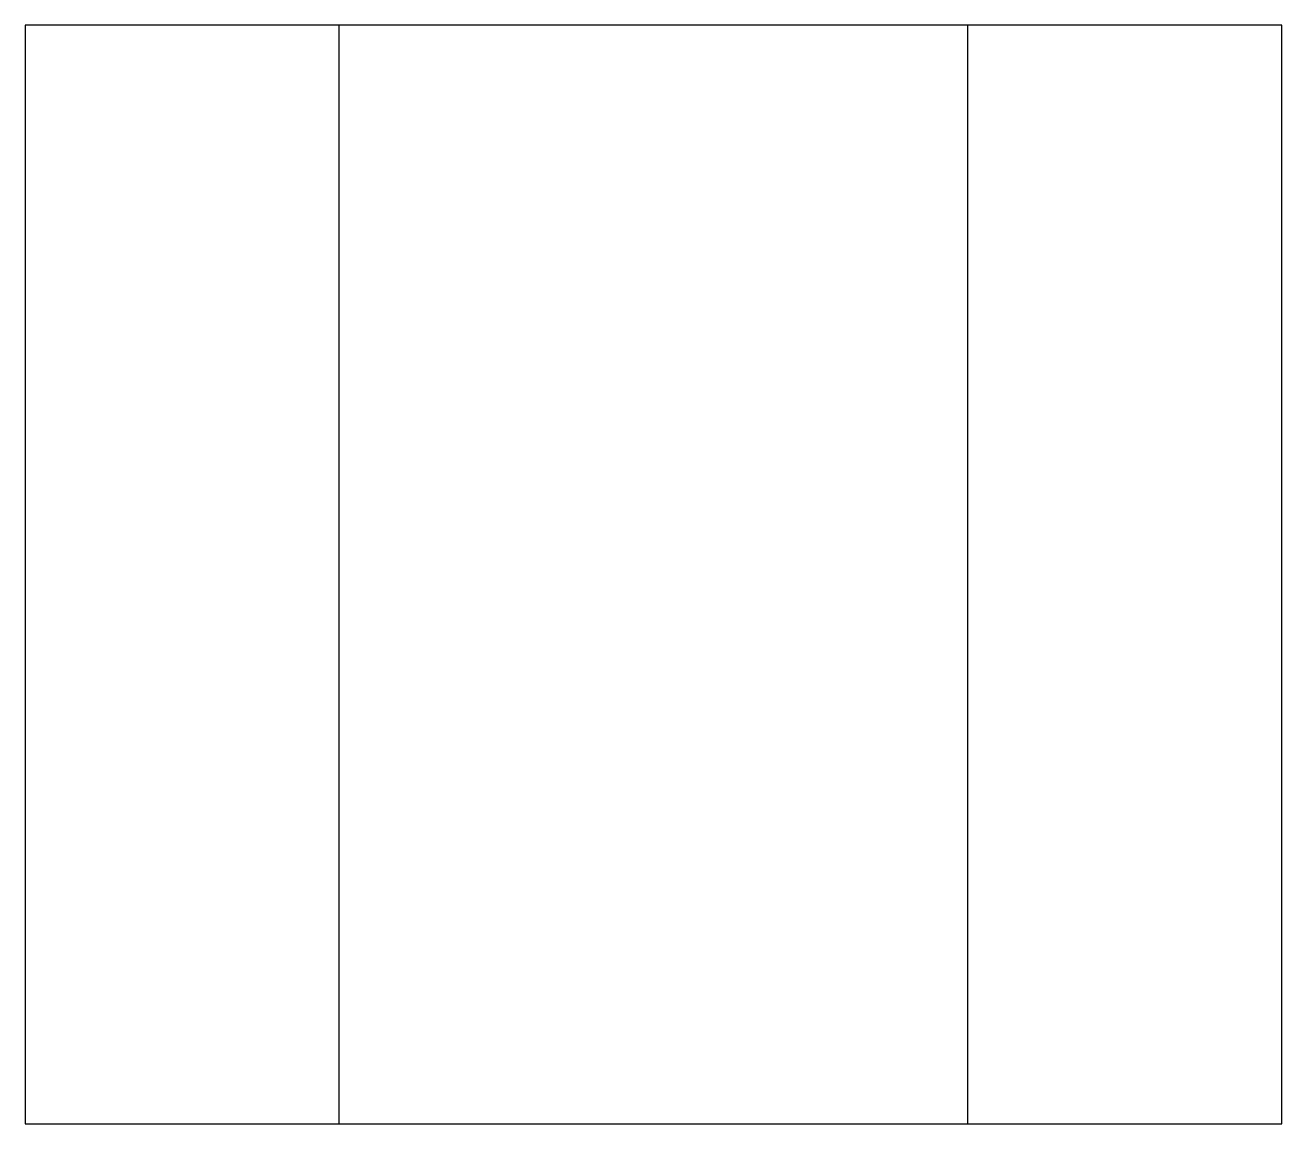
# Model space of a CAD drawing. Header units: millimetres. Extents: x 0 to 114, y 0 to 100.
import ezdxf

# ---------------------------------------------------------------- set-up
doc = ezdxf.new("R2010")
doc.units = ezdxf.units.MM
doc.layers.get('0').update_dxf_attribs({"linetype": 'CONTINUOUS'})
doc.layers.add('Nck-DG', color=1, linetype='CONTINUOUS')

msp = doc.modelspace()

# ---------------------------------------------------------------- linework, layer by layer
msp.add_lwpolyline([(0, 0), (114.4, 0), (114.4, 100), (0, 100)], close=True)
at = {"layer": 'Nck-DG'}
for p, q in [((28.6, 0), (28.6, 100)), ((85.8, 0), (85.8, 100))]:
    msp.add_line(p, q, dxfattribs=at)

doc.saveas('drawing.dxf')
